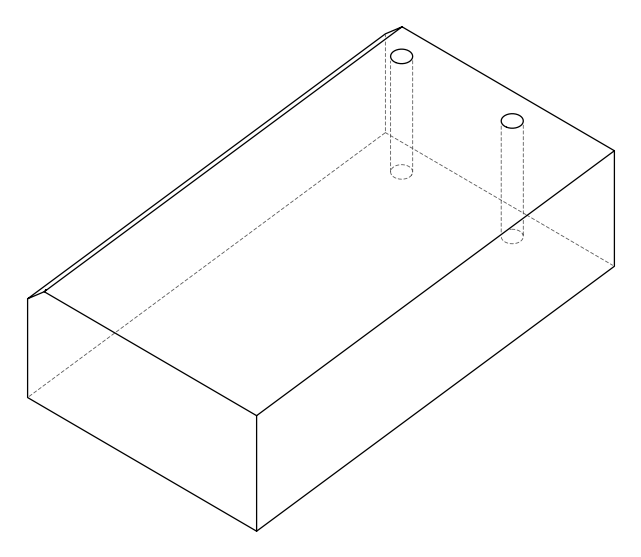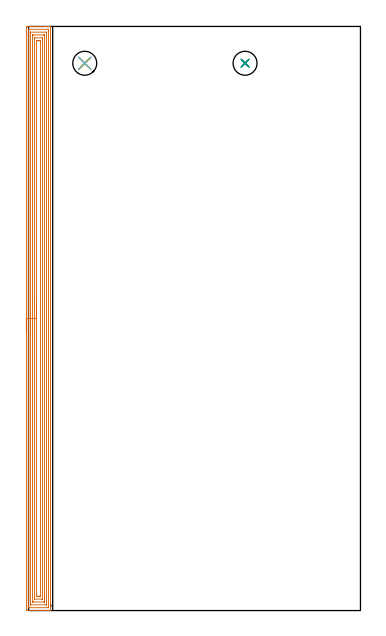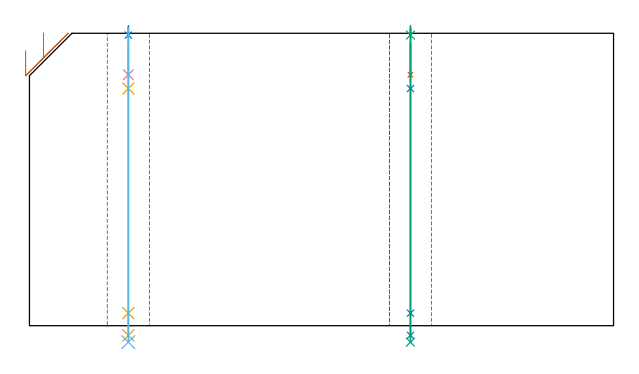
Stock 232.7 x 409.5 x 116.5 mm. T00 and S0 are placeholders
(PLAN: 9 operations, 7 tool changes, 22.4 min)
(1 AREA_MILL | FG_CHAMFER_SURFACE | UGT0205_001 | 20.01 min | 58478 mm3)
(2 SPOT_DRILL | STEP1HOLE | NXT0321_9005460120000 | 0.03 min | 10 mm3)
(3 SPOT_DRILL_1 | STEP1HOLE_1 | NXT0321_9005460120000 | 0.03 min | 22 mm3)
(4 DRILL_BLIND_HOLE_INTO_CENTER | STEP1HOLE | NXT0301_081 | 0.08 min | 1422 mm3)
(5 GUN_DRILL_THROUGH_HOLE | STEP1HOLE | UGT0307_007 | 0.58 min | 7911 mm3)
(6 DRILL_TO_ENLARGE_THROUGH_HOLE | STEP1HOLE | UGT0301_291 | 0.5 min | 16436 mm3)
(7 DRILL_BLIND_HOLE_INTO_CENTER_1 | STEP1HOLE_1 | NXT0301_081 | 0.08 min | 1431 mm3)
(8 GUN_DRILL_THROUGH_HOLE_1 | STEP1HOLE_1 | UGT0307_007 | 0.58 min | 7912 mm3)
(9 DRILL_TO_ENLARGE_THROUGH_HOLE_1 | STEP1HOLE_1 | UGT0301_291 | 0.5 min | 16431 mm3)
(TOOL UGT0205_001 | Chamfer Mill 20 x 3 x 45 deg. | D20 FL50 Z2)
(TOOL NXT0321_9005460120000 | NC Spot Drill, 142deg, 12mm, Carbide, Uncoated | D12 PA142 FL30 Z2)
(TOOL NXT0301_081 | Carbide Drill 11mm [860.1-1100-033A1-MM 2214] | D11 PA140 FL55 Z2)
(TOOL UGT0307_007 | Gun Drill 10 mm | D10 PA130 FL24 Z1)
(TOOL UGT0301_291 | Twist Drill 16.8 mm | D16.8 PA118 FL125 Z2)
(OP 1 AREA_MILL)
G17 G21 G94 G90
T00 M6
G54
G17 G0 G90 X-1.5 Y194.75 S1061 M3
G43 Z126.5 H0
Z109.6
G94 G1 Y194.788 Z108.728 F250.
Y194.902 Z107.863
Y195.091 Z107.012
Y195.353 Z106.18
Y195.687 Z105.374
Y196.09 Z104.6
Y196.558 Z103.864
Y197.09 Z103.172
Y197.679 Z102.529
Y198.322 Z101.94
Y199.014 Z101.408
Y199.75 Z100.94
Y200.524 Z100.537
Y201.33 Z100.203
Y202.162 Z99.941
Y203.014 Z99.752
Y203.878 Z99.638
Y204.75 Z99.6
Y408.485
X-1.499 Y408.882 Z99.601
X-1.495 Y409.373 Z99.603
X-1.492 Y409.491 Z99.606
X-1.009 Y409.5 Z100.089
X11.644 Z112.739
X14.024 Z115.119
X14.703 Z115.803
X15.023 Z116.123
X15.382 Y409.492 Z116.473
X15.397 Y409.491 Z116.488
X15.4 Y409.328 Z116.5
Y0.171
X15.397 Y0.009 Z116.488
X15.382 Y0.007 Z116.473
X15.023 Y0. Z116.122
X14.703 Z115.803
X14.024 Z115.119
X12.801 Z113.898
X12.256 Z113.35
X11.644 Z112.739
X-1.282 Y0.001 Z99.815
X-1.492 Y0.01 Z99.606
X-1.499 Y0.22 Z99.599
X-1.5 Y204.75 Z99.6
X-0.086 Z101.014
Y407.309
X-0.085 Y407.415 Z101.015
X-0.082 Y407.468 Z101.018
X-0.08 Y407.486 Z101.02
X-0.041 Y407.49 Z101.059
X0.36 Y407.499 Z101.46
X13.624 Z114.724
X13.864 Y407.495 Z114.964
X13.976 Y407.49 Z115.076
X13.985 Y407.135 Z115.085
Y407.095
X13.986 Y2.191 Z115.086
X13.985 Y2.085 Z115.085
X13.982 Y2.032 Z115.082
X13.98 Y2.014 Z115.08
X13.941 Y2.01 Z115.041
X13.54 Y2.001 Z114.64
X0.276 Z101.376
X0.035 Y2.005 Z101.135
X-0.077 Y2.01 Z101.023
X-0.085 Y2.365 Z101.015
X-0.086 Y2.405 Z101.014
Y204.75
X1.328 Z102.428
X1.329 Y404.734 Z102.429
X1.332 Y405.308 Z102.432
X1.335 Y405.465 Z102.435
X1.345 Y405.49 Z102.445
X1.392 Y405.496 Z102.492
X1.455 Y405.499 Z102.555
X12.256 Z113.356
X12.445 Y405.495 Z113.545
X12.565 Y405.49 Z113.665
X12.568 Y405.414 Z113.668
X12.57 Y405.308 Z113.67
X12.571 Y404.99 Z113.671
Y404.415
Y4.766
X12.568 Y4.192 Z113.668
X12.565 Y4.035 Z113.665
X12.555 Y4.01 Z113.655
X12.508 Y4.004 Z113.608
X12.445 Y4.001 Z113.545
X1.644 Z102.744
X1.455 Y4.005 Z102.555
X1.335 Y4.01 Z102.435
X1.332 Y4.085 Z102.432
X1.329 Y4.192 Z102.429
X1.328 Y4.511 Z102.428
Y5.085
Y204.75
X2.743 Z103.843
Y403.305
X2.744 Y403.402 Z103.844
X2.747 Y403.461 Z103.847
X2.749 Y403.486 Z103.849
X2.767 Y403.49 Z103.867
X2.981 Y403.495 Z104.081
X3.413 Y403.5 Z104.513
X10.509 Z111.609
X10.923 Y403.497 Z112.023
X11.13 Y403.492 Z112.23
X11.15 Y403.49 Z112.25
X11.153 Y403.475 Z112.253
X11.156 Y403.437 Z112.256
X11.157 Y403.383 Z112.257
Y402.845
Y6.195
X11.156 Y6.098 Z112.256
X11.153 Y6.039 Z112.253
X11.151 Y6.014 Z112.251
X11.133 Y6.01 Z112.233
X10.919 Y6.005 Z112.019
X10.487 Y6. Z111.587
X3.391 Z104.491
X2.977 Y6.003 Z104.077
X2.77 Y6.008 Z103.87
X2.749 Y6.01 Z103.849
X2.747 Y6.025 Z103.847
X2.744 Y6.063 Z103.844
X2.743 Y6.117 Z103.843
Y204.75
X4.157 Z105.257
Y400.983
X4.158 Y401.125 Z105.258
X4.162 Y401.408 Z105.262
X4.164 Y401.483 Z105.264
X4.177 Y401.49 Z105.277
X4.216 Y401.495 Z105.316
X4.297 Y401.498 Z105.397
X4.53 Y401.5 Z105.63
X9.603 Y401.499 Z110.703
X9.696 Y401.498 Z110.796
X9.723 Y401.494 Z110.823
X9.732 Y401.492 Z110.832
X9.736 Y401.454 Z110.836
X9.74 Y401.266 Z110.84
X9.743 Y400.983 Z110.843
Y400.842
Y8.517
X9.742 Y8.375 Z110.842
X9.738 Y8.092 Z110.838
X9.736 Y8.018 Z110.836
X9.723 Y8.01 Z110.823
X9.684 Y8.005 Z110.784
X9.603 Y8.002 Z110.703
X9.37 Y8. Z110.47
X4.297 Y8.001 Z105.397
X4.204 Y8.002 Z105.304
X4.177 Y8.005 Z105.277
X4.168 Y8.008 Z105.268
X4.164 Y8.045 Z105.264
X4.16 Y8.233 Z105.26
X4.157 Y8.517 Z105.257
Y8.658
Y204.75
X5.571 Z106.671
X5.572 Y399.055 Z106.672
X5.573 Y399.305 Z106.673
X5.576 Y399.429 Z106.676
X5.578 Y399.483 Z106.678
X5.634 Y399.491 Z106.734
X6.066 Y399.497 Z107.166
X6.51 Y399.5 Z107.61
X6.95 Z108.05
X7.394 Z108.494
X7.834 Y399.499 Z108.934
X8.282 Y399.496 Z109.382
X8.319 Y399.49 Z109.419
X8.322 Y399.455 Z109.422
X8.326 Y399.055 Z109.426
X8.328 Y398.556 Z109.428
X8.329 Y398.162 Z109.429
X8.328 Y10.445 Z109.428
X8.327 Y10.195 Z109.427
X8.324 Y10.071 Z109.424
X8.322 Y10.017 Z109.422
X8.266 Y10.009 Z109.366
X7.834 Y10.003 Z108.934
X7.39 Y10. Z108.49
X6.95 Z108.05
X6.506 Z107.606
X6.066 Y10.001 Z107.166
X5.618 Y10.004 Z106.718
X5.58 Y10.01 Z106.68
X5.578 Y10.045 Z106.678
X5.574 Y10.445 Z106.674
X5.571 Y10.944 Z106.671
Y11.338
Y204.75
Y205.622 Z106.709
Y206.486 Z106.823
Y207.338 Z107.012
Y208.17 Z107.274
Y208.976 Z107.608
Y209.75 Z108.011
Y210.486 Z108.48
Y211.178 Z109.011
Y211.821 Z109.6
Y212.41 Z110.243
Y212.942 Z110.935
Y213.41 Z111.671
Y213.813 Z112.445
Y214.147 Z113.251
Y214.409 Z114.083
Y214.598 Z114.935
Y214.712 Z115.8
Y214.75 Z116.671
G0 Z126.5
M5
M2
(OP 2 SPOT_DRILL)
G17 G21 G94 G90
T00 M6
G54
G17 G0 G90 X39.4 Y383.7 S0 M3
G43 Z126.5 H0
G94 G81 G98 Z115.777 F250. R119.5
G80
M5
M2
(OP 3 SPOT_DRILL_1)
G17 G21 G94 G90
T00 M6
G54
G17 G0 G90 X151.8 Y383.7 S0 M3
G43 Z126.5 H0
G94 G81 G98 Z115.777 F250. R119.5
G80
M5
M2
(OP 4 DRILL_BLIND_HOLE_INTO_CENTER)
G17 G21 G94 G90
T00 M6
G54
G17 G0 G90 X39.4 Y383.7 S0 M3
G43 Z126.5 H1
G94 G81 G98 Z100. F250. R118.5
G80
M5
M2
(OP 5 GUN_DRILL_THROUGH_HOLE)
G17 G21 G94 G90
T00 M6
G54
G17 G0 G90 X39.4 Y383.7 M8
G43 Z126.5 H0
Z112.53
S716 M3
G94 G1 Z94.488 F125. M26
G4 X.084
Z5. F250.
G4 X.084
Z-3.832 F125.
G4 X.084
M5
M9
G0 Z112.53
Z126.5
M2
(OP 6 DRILL_TO_ENLARGE_THROUGH_HOLE)
G17 G21 G94 G90
T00 M6
G54
G17 G0 G90 X39.4 Y383.7 S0 M3
G43 Z126.5 H0
G94 G73 G98 Z-6.547 F250. Q15.381 R118.5
G80
M5
M2
(OP 7 DRILL_BLIND_HOLE_INTO_CENTER_1)
G17 G21 G94 G90
T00 M6
G54
G17 G0 G90 X151.8 Y383.7 S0 M3
G43 Z126.5 H1
G94 G81 G98 Z100. F250. R118.5
G80
M5
M2
(OP 8 GUN_DRILL_THROUGH_HOLE_1)
G17 G21 G94 G90
T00 M6
G54
G17 G0 G90 X151.8 Y383.7 M8
G43 Z126.5 H0
Z112.53
S716 M3
G94 G1 Z94.488 F125. M26
G4 X.084
Z5. F250.
G4 X.084
Z-3.832 F125.
G4 X.084
M5
M9
G0 Z112.53
Z126.5
M2
(OP 9 DRILL_TO_ENLARGE_THROUGH_HOLE_1)
G17 G21 G94 G90
T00 M6
G54
G17 G0 G90 X151.8 Y383.7 S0 M3
G43 Z126.5 H0
G94 G73 G98 Z-6.547 F250. Q15.381 R118.5
G80
M5
M2
